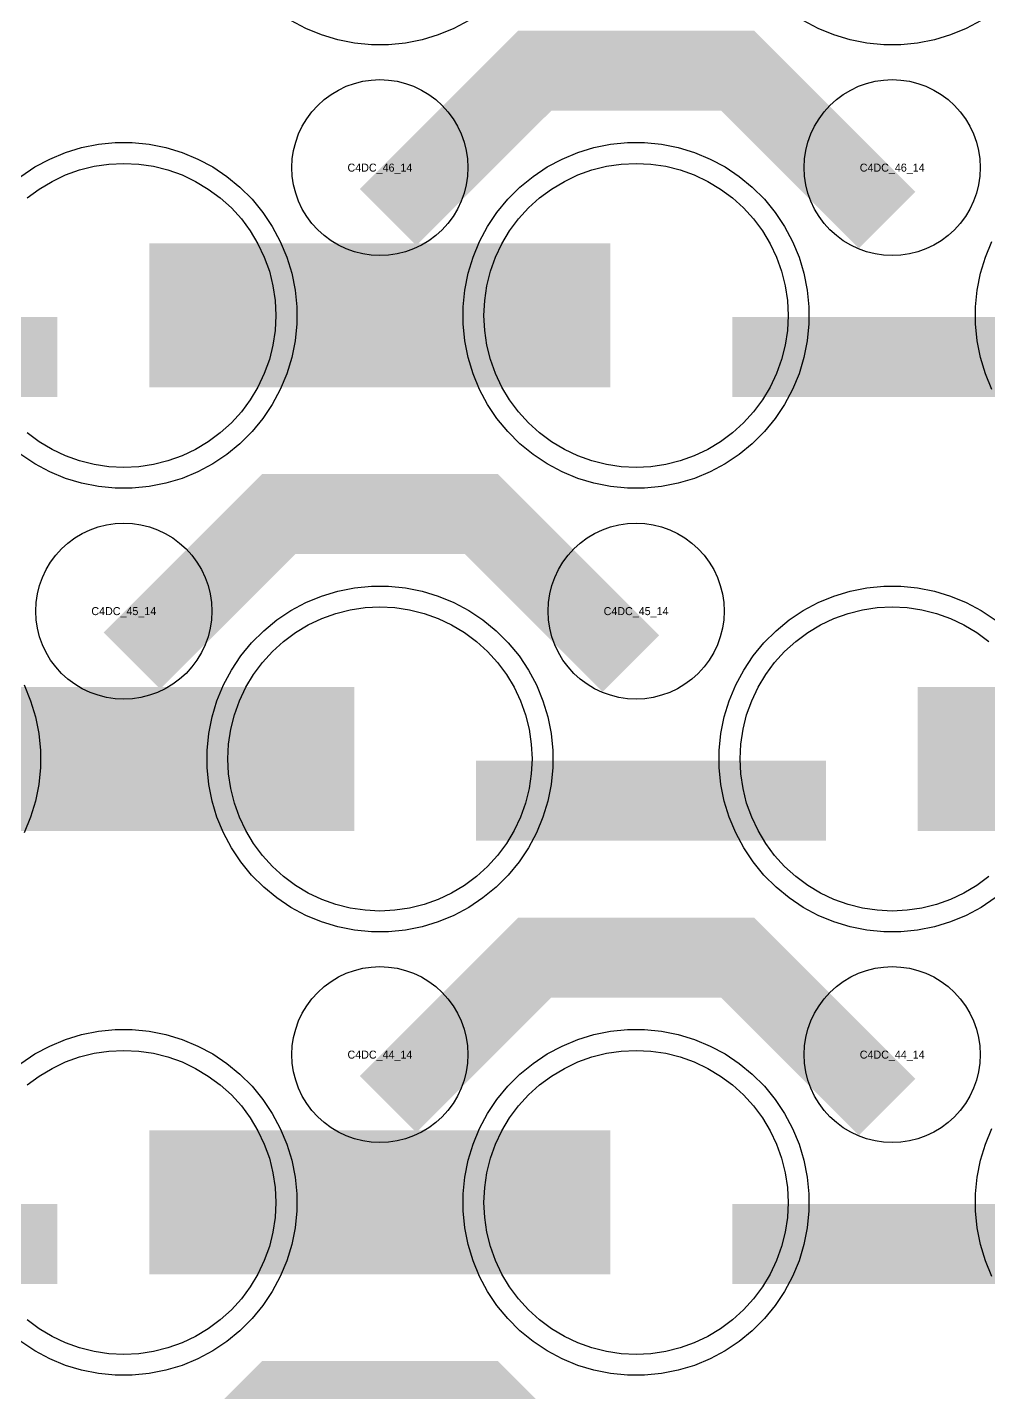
# Model space of a CAD drawing. Extents: x -11880 to 11880, y -14992 to 14992.
# Drawn here: x -7550.1 to -7249.9, y -8802.2 to -8375.6 of the extents above; entities that cross this region are included whole.
import ezdxf
from ezdxf.enums import TextEntityAlignment as Align

# ---------------------------------------------------------------- set-up
doc = ezdxf.new("R2010")
doc.units = 0
doc.header["$MEASUREMENT"] = 0
for name, color, linetype in [('GDS_775_DT_237', 138, 'CONTINUOUS'), ('RDL1_FS', 34, 'CONTINUOUS'), ('RDL_BS', 160, 'CONTINUOUS')]:
    doc.layers.add(name, color=color, linetype=linetype)

msp = doc.modelspace()

# ---------------------------------------------------------------- linework, layer by layer
at = {"layer": 'RDL1_FS'}
for points in [[(-7550.14, -8428.891), (-7546.395, -8426.113), (-7542.395, -8423.715), (-7538.181, -8421.723), (-7533.791, -8420.151), (-7529.268, -8419.019), (-7524.657, -8418.335), (-7520, -8418.106), (-7515.343, -8418.335), (-7510.732, -8419.019), (-7506.209, -8420.151), (-7501.819, -8421.723), (-7497.605, -8423.715), (-7493.605, -8426.113), (-7489.86, -8428.891), (-7486.406, -8432.021), (-7483.276, -8435.475), (-7480.498, -8439.22), (-7478.1, -8443.22), (-7476.108, -8447.434), (-7474.536, -8451.824), (-7473.404, -8456.347), (-7472.72, -8460.958), (-7472.491, -8465.615), (-7472.72, -8470.272), (-7473.404, -8474.883), (-7474.536, -8479.406), (-7476.108, -8483.796), (-7478.1, -8488.01), (-7480.498, -8492.01), (-7483.276, -8495.755), (-7486.406, -8499.209), (-7489.86, -8502.339), (-7493.605, -8505.117), (-7497.605, -8507.515), (-7501.819, -8509.507), (-7506.209, -8511.079), (-7510.732, -8512.211), (-7515.343, -8512.895), (-7520, -8513.124), (-7524.657, -8512.895), (-7529.268, -8512.211), (-7533.791, -8511.079), (-7538.181, -8509.507), (-7542.395, -8507.515), (-7546.395, -8505.117), (-7550.14, -8502.339)], [(-7249.86, -8640.904), (-7253.605, -8643.682), (-7257.605, -8646.08), (-7261.819, -8648.072), (-7266.209, -8649.644), (-7270.732, -8650.776), (-7275.343, -8651.46), (-7280, -8651.689), (-7284.657, -8651.46), (-7289.268, -8650.776), (-7293.791, -8649.644), (-7298.181, -8648.072), (-7302.395, -8646.08), (-7306.395, -8643.682), (-7310.14, -8640.904), (-7313.594, -8637.774), (-7316.724, -8634.32), (-7319.502, -8630.575), (-7321.9, -8626.575), (-7323.892, -8622.361), (-7325.464, -8617.971), (-7326.596, -8613.448), (-7327.28, -8608.837), (-7327.509, -8604.18), (-7327.28, -8599.523), (-7326.596, -8594.912), (-7325.464, -8590.389), (-7323.892, -8585.999), (-7321.9, -8581.785), (-7319.502, -8577.785), (-7316.724, -8574.04), (-7313.594, -8570.586), (-7310.14, -8567.456), (-7306.395, -8564.678), (-7302.395, -8562.28), (-7298.181, -8560.288), (-7293.791, -8558.716), (-7289.268, -8557.584), (-7284.657, -8556.9), (-7280, -8556.671), (-7275.343, -8556.9), (-7270.732, -8557.584), (-7266.209, -8558.716), (-7261.819, -8560.288), (-7257.605, -8562.28), (-7253.605, -8564.678), (-7249.86, -8567.456)]]:
    msp.add_lwpolyline(points, dxfattribs=at)
for points in [[(-7360, -8513.124), (-7364.657, -8512.895), (-7369.268, -8512.211), (-7373.791, -8511.079), (-7378.181, -8509.507), (-7382.395, -8507.515), (-7386.395, -8505.117), (-7390.14, -8502.339), (-7393.594, -8499.209), (-7396.724, -8495.755), (-7399.502, -8492.01), (-7401.9, -8488.01), (-7403.892, -8483.796), (-7405.464, -8479.406), (-7406.596, -8474.883), (-7407.28, -8470.272), (-7407.509, -8465.615), (-7407.28, -8460.958), (-7406.596, -8456.347), (-7405.464, -8451.824), (-7403.892, -8447.434), (-7401.9, -8443.22), (-7399.502, -8439.22), (-7396.724, -8435.475), (-7393.594, -8432.021), (-7390.14, -8428.891), (-7386.395, -8426.113), (-7382.395, -8423.715), (-7378.181, -8421.723), (-7373.791, -8420.151), (-7369.268, -8419.019), (-7364.657, -8418.335), (-7360, -8418.106), (-7355.343, -8418.335), (-7350.732, -8419.019), (-7346.209, -8420.151), (-7341.819, -8421.723), (-7337.605, -8423.715), (-7333.605, -8426.113), (-7329.86, -8428.891), (-7326.406, -8432.021), (-7323.276, -8435.475), (-7320.498, -8439.22), (-7318.1, -8443.22), (-7316.108, -8447.434), (-7314.536, -8451.824), (-7313.404, -8456.347), (-7312.72, -8460.958), (-7312.491, -8465.615), (-7312.72, -8470.272), (-7313.404, -8474.883), (-7314.536, -8479.406), (-7316.108, -8483.796), (-7318.1, -8488.01), (-7320.498, -8492.01), (-7323.276, -8495.755), (-7326.406, -8499.209), (-7329.86, -8502.339), (-7333.605, -8505.117), (-7337.605, -8507.515), (-7341.819, -8509.507), (-7346.209, -8511.079), (-7350.732, -8512.211), (-7355.343, -8512.895)], [(-7440, -8651.689), (-7444.657, -8651.46), (-7449.268, -8650.776), (-7453.791, -8649.644), (-7458.181, -8648.072), (-7462.395, -8646.08), (-7466.395, -8643.682), (-7470.14, -8640.904), (-7473.594, -8637.774), (-7476.724, -8634.32), (-7479.502, -8630.575), (-7481.9, -8626.575), (-7483.892, -8622.361), (-7485.464, -8617.971), (-7486.596, -8613.448), (-7487.28, -8608.837), (-7487.509, -8604.18), (-7487.28, -8599.523), (-7486.596, -8594.912), (-7485.464, -8590.389), (-7483.892, -8585.999), (-7481.9, -8581.785), (-7479.502, -8577.785), (-7476.724, -8574.04), (-7473.594, -8570.586), (-7470.14, -8567.456), (-7466.395, -8564.678), (-7462.395, -8562.28), (-7458.181, -8560.288), (-7453.791, -8558.716), (-7449.268, -8557.584), (-7444.657, -8556.9), (-7440, -8556.671), (-7435.343, -8556.9), (-7430.732, -8557.584), (-7426.209, -8558.716), (-7421.819, -8560.288), (-7417.605, -8562.28), (-7413.605, -8564.678), (-7409.86, -8567.456), (-7406.406, -8570.586), (-7403.276, -8574.04), (-7400.498, -8577.785), (-7398.1, -8581.785), (-7396.108, -8585.999), (-7394.536, -8590.389), (-7393.404, -8594.912), (-7392.72, -8599.523), (-7392.491, -8604.18), (-7392.72, -8608.837), (-7393.404, -8613.448), (-7394.536, -8617.971), (-7396.108, -8622.361), (-7398.1, -8626.575), (-7400.498, -8630.575), (-7403.276, -8634.32), (-7406.406, -8637.774), (-7409.86, -8640.904), (-7413.605, -8643.682), (-7417.605, -8646.08), (-7421.819, -8648.072), (-7426.209, -8649.644), (-7430.732, -8650.776), (-7435.343, -8651.46)]]:
    msp.add_lwpolyline(points, close=True, dxfattribs=at)
for points in [[(-7511.998, -8465.615, 45, 45, 0), (-7439.998, -8465.615, 45, 45, 0)], [(-7439.998, -8465.615, 45, 45, 0), (-7367.998, -8465.615, 45, 45, 0)], [(-7591.998, -8604.18, 45, 45, 0), (-7519.998, -8604.18, 45, 45, 0)], [(-7519.998, -8604.18, 45, 45, 0), (-7447.998, -8604.18, 45, 45, 0)], [(-7271.998, -8604.18, 45, 45, 0), (-7199.998, -8604.18, 45, 45, 0)]]:
    msp.add_lwpolyline(points, format="xyseb", dxfattribs=at)
at = {"layer": 'RDL1_FS', "color": 240, "true_color": 0xed1f24}
msp.add_lwpolyline([(-7550.14, -8706.021), (-7546.395, -8703.243), (-7542.395, -8700.845), (-7538.181, -8698.853), (-7533.791, -8697.281), (-7529.268, -8696.149), (-7524.657, -8695.465), (-7520, -8695.236), (-7515.343, -8695.465), (-7510.732, -8696.149), (-7506.209, -8697.281), (-7501.819, -8698.853), (-7497.605, -8700.845), (-7493.605, -8703.243), (-7489.86, -8706.021), (-7486.406, -8709.151), (-7483.276, -8712.605), (-7480.498, -8716.35), (-7478.1, -8720.35), (-7476.108, -8724.564), (-7474.536, -8728.954), (-7473.404, -8733.477), (-7472.72, -8738.088), (-7472.491, -8742.745), (-7472.72, -8747.402), (-7473.404, -8752.013), (-7474.536, -8756.536), (-7476.108, -8760.926), (-7478.1, -8765.14), (-7480.498, -8769.14), (-7483.276, -8772.885), (-7486.406, -8776.339), (-7489.86, -8779.469), (-7493.605, -8782.247), (-7497.605, -8784.645), (-7501.819, -8786.637), (-7506.209, -8788.209), (-7510.732, -8789.341), (-7515.343, -8790.025), (-7520, -8790.254), (-7524.657, -8790.025), (-7529.268, -8789.341), (-7533.791, -8788.209), (-7538.181, -8786.637), (-7542.395, -8784.645), (-7546.395, -8782.247), (-7550.14, -8779.469)], dxfattribs=at)
msp.add_lwpolyline([(-7360, -8790.254), (-7364.657, -8790.025), (-7369.268, -8789.341), (-7373.791, -8788.209), (-7378.181, -8786.637), (-7382.395, -8784.645), (-7386.395, -8782.247), (-7390.14, -8779.469), (-7393.594, -8776.339), (-7396.724, -8772.885), (-7399.502, -8769.14), (-7401.9, -8765.14), (-7403.892, -8760.926), (-7405.464, -8756.536), (-7406.596, -8752.013), (-7407.28, -8747.402), (-7407.509, -8742.745), (-7407.28, -8738.088), (-7406.596, -8733.477), (-7405.464, -8728.954), (-7403.892, -8724.564), (-7401.9, -8720.35), (-7399.502, -8716.35), (-7396.724, -8712.605), (-7393.594, -8709.151), (-7390.14, -8706.021), (-7386.395, -8703.243), (-7382.395, -8700.845), (-7378.181, -8698.853), (-7373.791, -8697.281), (-7369.268, -8696.149), (-7364.657, -8695.465), (-7360, -8695.236), (-7355.343, -8695.465), (-7350.732, -8696.149), (-7346.209, -8697.281), (-7341.819, -8698.853), (-7337.605, -8700.845), (-7333.605, -8703.243), (-7329.86, -8706.021), (-7326.406, -8709.151), (-7323.276, -8712.605), (-7320.498, -8716.35), (-7318.1, -8720.35), (-7316.108, -8724.564), (-7314.536, -8728.954), (-7313.404, -8733.477), (-7312.72, -8738.088), (-7312.491, -8742.745), (-7312.72, -8747.402), (-7313.404, -8752.013), (-7314.536, -8756.536), (-7316.108, -8760.926), (-7318.1, -8765.14), (-7320.498, -8769.14), (-7323.276, -8772.885), (-7326.406, -8776.339), (-7329.86, -8779.469), (-7333.605, -8782.247), (-7337.605, -8784.645), (-7341.819, -8786.637), (-7346.209, -8788.209), (-7350.732, -8789.341), (-7355.343, -8790.025)], close=True, dxfattribs=at)
for points in [[(-7511.998, -8742.745, 45, 45, 0), (-7439.998, -8742.745, 45, 45, 0)], [(-7439.998, -8742.745, 45, 45, 0), (-7367.998, -8742.745, 45, 45, 0)]]:
    msp.add_lwpolyline(points, format="xyseb", dxfattribs=at)
at = {"layer": 'RDL_BS', "color": 240, "true_color": 0xed1f24}
for points in [[(-7412.223, -8373.438), (-7416.885, -8375.93), (-7421.795, -8377.961), (-7426.835, -8379.492), (-7432.062, -8380.538), (-7437.356, -8381.055), (-7442.644, -8381.055), (-7447.938, -8380.538), (-7453.165, -8379.492), (-7458.205, -8377.961), (-7463.115, -8375.93), (-7467.777, -8373.438)], [(-7252.223, -8373.438), (-7256.885, -8375.93), (-7261.795, -8377.961), (-7266.835, -8379.492), (-7272.062, -8380.538), (-7277.356, -8381.055), (-7282.644, -8381.055), (-7287.938, -8380.538), (-7293.165, -8379.492), (-7298.205, -8377.961), (-7303.115, -8375.93), (-7307.777, -8373.438)], [(-7552.191, -8699.309), (-7547.777, -8696.362), (-7543.115, -8693.87), (-7538.205, -8691.839), (-7533.165, -8690.308), (-7527.938, -8689.262), (-7522.644, -8688.745), (-7517.356, -8688.745), (-7512.062, -8689.262), (-7506.835, -8690.308), (-7501.795, -8691.839), (-7496.885, -8693.87), (-7492.223, -8696.362), (-7487.809, -8699.309), (-7483.708, -8702.671), (-7479.926, -8706.453), (-7476.564, -8710.554), (-7473.617, -8714.968), (-7471.125, -8719.63), (-7469.094, -8724.54), (-7467.563, -8729.58), (-7466.517, -8734.807), (-7466, -8740.101), (-7466, -8745.389), (-7466.517, -8750.683), (-7467.563, -8755.91), (-7469.094, -8760.95), (-7471.125, -8765.86), (-7473.617, -8770.522), (-7476.564, -8774.936), (-7479.926, -8779.037), (-7483.708, -8782.819), (-7487.809, -8786.181), (-7492.223, -8789.128), (-7496.885, -8791.62), (-7501.795, -8793.651), (-7506.835, -8795.182), (-7512.062, -8796.228), (-7517.356, -8796.745), (-7522.644, -8796.745), (-7527.938, -8796.228), (-7533.165, -8795.182), (-7538.205, -8793.651), (-7543.115, -8791.62), (-7547.777, -8789.128), (-7552.191, -8786.181)], [(-7248.875, -8765.86), (-7250.906, -8760.95), (-7252.437, -8755.91), (-7253.483, -8750.683), (-7254, -8745.389), (-7254, -8740.101), (-7253.483, -8734.807), (-7252.437, -8729.58), (-7250.906, -8724.54), (-7248.875, -8719.63)]]:
    msp.add_lwpolyline(points, dxfattribs=at)
at = {"layer": 'RDL_BS'}
for points in [[(-7437.438, -8434.929, 25, 25, 0), (-7391.623, -8389.114, 25, 25, 0), (-7358.07, -8389.114, 25, 25, 0)], [(-7281.599, -8435.828, 25, 25, 0), (-7328.313, -8389.114, 25, 25, 0), (-7358.071, -8389.114, 25, 25, 0)], [(-7649.984, -8478.628, 25, 25, 0), (-7540.719, -8478.628, 25, 25, 0)], [(-7329.984, -8478.628, 25, 25, 0), (-7220.719, -8478.628, 25, 25, 0)], [(-7517.438, -8573.494, 25, 25, 0), (-7471.623, -8527.679, 25, 25, 0), (-7438.07, -8527.679, 25, 25, 0)], [(-7361.599, -8574.393, 25, 25, 0), (-7408.313, -8527.679, 25, 25, 0), (-7438.071, -8527.679, 25, 25, 0)], [(-7409.984, -8617.193, 25, 25, 0), (-7300.719, -8617.193, 25, 25, 0)], [(-7437.438, -8712.059, 25, 25, 0), (-7391.623, -8666.244, 25, 25, 0), (-7358.07, -8666.244, 25, 25, 0)], [(-7281.599, -8712.958, 25, 25, 0), (-7328.313, -8666.244, 25, 25, 0), (-7358.071, -8666.244, 25, 25, 0)], [(-7517.438, -8850.624, 25, 25, 0), (-7471.623, -8804.809, 25, 25, 0), (-7438.07, -8804.809, 25, 25, 0)], [(-7361.599, -8851.523, 25, 25, 0), (-7408.313, -8804.809, 25, 25, 0), (-7438.071, -8804.809, 25, 25, 0)]]:
    msp.add_lwpolyline(points, format="xyseb", dxfattribs=at)
for points in [[(-7440, -8446.921), (-7442.693, -8446.789), (-7445.365, -8446.393), (-7447.984, -8445.736), (-7450.519, -8444.829), (-7452.956, -8443.677), (-7455.28, -8442.284), (-7457.443, -8440.681), (-7459.442, -8438.869), (-7461.254, -8436.87), (-7462.857, -8434.707), (-7464.25, -8432.383), (-7465.402, -8429.946), (-7466.309, -8427.411), (-7466.966, -8424.792), (-7467.362, -8422.12), (-7467.494, -8419.427), (-7467.362, -8416.734), (-7466.966, -8414.062), (-7466.309, -8411.443), (-7465.402, -8408.908), (-7464.25, -8406.471), (-7462.857, -8404.147), (-7461.254, -8401.984), (-7459.442, -8399.985), (-7457.443, -8398.173), (-7455.28, -8396.57), (-7452.956, -8395.177), (-7450.519, -8394.025), (-7447.984, -8393.118), (-7445.365, -8392.461), (-7442.693, -8392.065), (-7440, -8391.933), (-7437.307, -8392.065), (-7434.635, -8392.461), (-7432.016, -8393.118), (-7429.481, -8394.025), (-7427.044, -8395.177), (-7424.72, -8396.57), (-7422.557, -8398.173), (-7420.558, -8399.985), (-7418.746, -8401.984), (-7417.143, -8404.147), (-7415.75, -8406.471), (-7414.598, -8408.908), (-7413.691, -8411.443), (-7413.034, -8414.062), (-7412.638, -8416.734), (-7412.506, -8419.427), (-7412.638, -8422.12), (-7413.034, -8424.792), (-7413.691, -8427.411), (-7414.598, -8429.946), (-7415.75, -8432.383), (-7417.143, -8434.707), (-7418.746, -8436.87), (-7420.558, -8438.869), (-7422.557, -8440.681), (-7424.72, -8442.284), (-7427.044, -8443.677), (-7429.481, -8444.829), (-7432.016, -8445.736), (-7434.635, -8446.393), (-7437.307, -8446.789)], [(-7280, -8446.921), (-7282.693, -8446.789), (-7285.365, -8446.393), (-7287.984, -8445.736), (-7290.519, -8444.829), (-7292.956, -8443.677), (-7295.28, -8442.284), (-7297.443, -8440.681), (-7299.442, -8438.869), (-7301.254, -8436.87), (-7302.857, -8434.707), (-7304.25, -8432.383), (-7305.402, -8429.946), (-7306.309, -8427.411), (-7306.966, -8424.792), (-7307.362, -8422.12), (-7307.494, -8419.427), (-7307.362, -8416.734), (-7306.966, -8414.062), (-7306.309, -8411.443), (-7305.402, -8408.908), (-7304.25, -8406.471), (-7302.857, -8404.147), (-7301.254, -8401.984), (-7299.442, -8399.985), (-7297.443, -8398.173), (-7295.28, -8396.57), (-7292.956, -8395.177), (-7290.519, -8394.025), (-7287.984, -8393.118), (-7285.365, -8392.461), (-7282.693, -8392.065), (-7280, -8391.933), (-7277.307, -8392.065), (-7274.635, -8392.461), (-7272.016, -8393.118), (-7269.481, -8394.025), (-7267.044, -8395.177), (-7264.72, -8396.57), (-7262.557, -8398.173), (-7260.558, -8399.985), (-7258.746, -8401.984), (-7257.143, -8404.147), (-7255.75, -8406.471), (-7254.598, -8408.908), (-7253.691, -8411.443), (-7253.034, -8414.062), (-7252.638, -8416.734), (-7252.506, -8419.427), (-7252.638, -8422.12), (-7253.034, -8424.792), (-7253.691, -8427.411), (-7254.598, -8429.946), (-7255.75, -8432.383), (-7257.143, -8434.707), (-7258.746, -8436.87), (-7260.558, -8438.869), (-7262.557, -8440.681), (-7264.72, -8442.284), (-7267.044, -8443.677), (-7269.481, -8444.829), (-7272.016, -8445.736), (-7274.635, -8446.393), (-7277.307, -8446.789)], [(-7362.644, -8519.615), (-7367.938, -8519.098), (-7373.165, -8518.052), (-7378.205, -8516.521), (-7383.115, -8514.49), (-7387.777, -8511.998), (-7392.191, -8509.051), (-7396.292, -8505.689), (-7400.074, -8501.907), (-7403.436, -8497.806), (-7406.383, -8493.392), (-7408.875, -8488.73), (-7410.906, -8483.82), (-7412.437, -8478.78), (-7413.483, -8473.553), (-7414, -8468.259), (-7414, -8462.971), (-7413.483, -8457.677), (-7412.437, -8452.45), (-7410.906, -8447.41), (-7408.875, -8442.5), (-7406.383, -8437.838), (-7403.436, -8433.424), (-7400.074, -8429.323), (-7396.292, -8425.541), (-7392.191, -8422.179), (-7387.777, -8419.232), (-7383.115, -8416.74), (-7378.205, -8414.709), (-7373.165, -8413.178), (-7367.938, -8412.132), (-7362.644, -8411.615), (-7357.356, -8411.615), (-7352.062, -8412.132), (-7346.835, -8413.178), (-7341.795, -8414.709), (-7336.885, -8416.74), (-7332.223, -8419.232), (-7327.809, -8422.179), (-7323.708, -8425.541), (-7319.926, -8429.323), (-7316.564, -8433.424), (-7313.617, -8437.838), (-7311.125, -8442.5), (-7309.094, -8447.41), (-7307.563, -8452.45), (-7306.517, -8457.677), (-7306, -8462.971), (-7306, -8468.259), (-7306.517, -8473.553), (-7307.563, -8478.78), (-7309.094, -8483.82), (-7311.125, -8488.73), (-7313.617, -8493.392), (-7316.564, -8497.806), (-7319.926, -8501.907), (-7323.708, -8505.689), (-7327.809, -8509.051), (-7332.223, -8511.998), (-7336.885, -8514.49), (-7341.795, -8516.521), (-7346.835, -8518.052), (-7352.062, -8519.098), (-7357.356, -8519.615)], [(-7520, -8585.486), (-7522.693, -8585.354), (-7525.365, -8584.958), (-7527.984, -8584.301), (-7530.519, -8583.394), (-7532.956, -8582.242), (-7535.28, -8580.849), (-7537.443, -8579.246), (-7539.442, -8577.434), (-7541.254, -8575.435), (-7542.857, -8573.272), (-7544.25, -8570.948), (-7545.402, -8568.511), (-7546.309, -8565.976), (-7546.966, -8563.357), (-7547.362, -8560.685), (-7547.494, -8557.992), (-7547.362, -8555.299), (-7546.966, -8552.627), (-7546.309, -8550.008), (-7545.402, -8547.473), (-7544.25, -8545.036), (-7542.857, -8542.712), (-7541.254, -8540.549), (-7539.442, -8538.55), (-7537.443, -8536.738), (-7535.28, -8535.135), (-7532.956, -8533.742), (-7530.519, -8532.59), (-7527.984, -8531.683), (-7525.365, -8531.026), (-7522.693, -8530.63), (-7520, -8530.498), (-7517.307, -8530.63), (-7514.635, -8531.026), (-7512.016, -8531.683), (-7509.481, -8532.59), (-7507.044, -8533.742), (-7504.72, -8535.135), (-7502.557, -8536.738), (-7500.558, -8538.55), (-7498.746, -8540.549), (-7497.143, -8542.712), (-7495.75, -8545.036), (-7494.598, -8547.473), (-7493.691, -8550.008), (-7493.034, -8552.627), (-7492.638, -8555.299), (-7492.506, -8557.992), (-7492.638, -8560.685), (-7493.034, -8563.357), (-7493.691, -8565.976), (-7494.598, -8568.511), (-7495.75, -8570.948), (-7497.143, -8573.272), (-7498.746, -8575.435), (-7500.558, -8577.434), (-7502.557, -8579.246), (-7504.72, -8580.849), (-7507.044, -8582.242), (-7509.481, -8583.394), (-7512.016, -8584.301), (-7514.635, -8584.958), (-7517.307, -8585.354)], [(-7360, -8585.486), (-7362.693, -8585.354), (-7365.365, -8584.958), (-7367.984, -8584.301), (-7370.519, -8583.394), (-7372.956, -8582.242), (-7375.28, -8580.849), (-7377.443, -8579.246), (-7379.442, -8577.434), (-7381.254, -8575.435), (-7382.857, -8573.272), (-7384.25, -8570.948), (-7385.402, -8568.511), (-7386.309, -8565.976), (-7386.966, -8563.357), (-7387.362, -8560.685), (-7387.494, -8557.992), (-7387.362, -8555.299), (-7386.966, -8552.627), (-7386.309, -8550.008), (-7385.402, -8547.473), (-7384.25, -8545.036), (-7382.857, -8542.712), (-7381.254, -8540.549), (-7379.442, -8538.55), (-7377.443, -8536.738), (-7375.28, -8535.135), (-7372.956, -8533.742), (-7370.519, -8532.59), (-7367.984, -8531.683), (-7365.365, -8531.026), (-7362.693, -8530.63), (-7360, -8530.498), (-7357.307, -8530.63), (-7354.635, -8531.026), (-7352.016, -8531.683), (-7349.481, -8532.59), (-7347.044, -8533.742), (-7344.72, -8535.135), (-7342.557, -8536.738), (-7340.558, -8538.55), (-7338.746, -8540.549), (-7337.143, -8542.712), (-7335.75, -8545.036), (-7334.598, -8547.473), (-7333.691, -8550.008), (-7333.034, -8552.627), (-7332.638, -8555.299), (-7332.506, -8557.992), (-7332.638, -8560.685), (-7333.034, -8563.357), (-7333.691, -8565.976), (-7334.598, -8568.511), (-7335.75, -8570.948), (-7337.143, -8573.272), (-7338.746, -8575.435), (-7340.558, -8577.434), (-7342.557, -8579.246), (-7344.72, -8580.849), (-7347.044, -8582.242), (-7349.481, -8583.394), (-7352.016, -8584.301), (-7354.635, -8584.958), (-7357.307, -8585.354)], [(-7442.644, -8658.18), (-7447.938, -8657.663), (-7453.165, -8656.617), (-7458.205, -8655.086), (-7463.115, -8653.055), (-7467.777, -8650.563), (-7472.191, -8647.616), (-7476.292, -8644.254), (-7480.074, -8640.472), (-7483.436, -8636.371), (-7486.383, -8631.957), (-7488.875, -8627.295), (-7490.906, -8622.385), (-7492.437, -8617.345), (-7493.483, -8612.118), (-7494, -8606.824), (-7494, -8601.536), (-7493.483, -8596.242), (-7492.437, -8591.015), (-7490.906, -8585.975), (-7488.875, -8581.065), (-7486.383, -8576.403), (-7483.436, -8571.989), (-7480.074, -8567.888), (-7476.292, -8564.106), (-7472.191, -8560.744), (-7467.777, -8557.797), (-7463.115, -8555.305), (-7458.205, -8553.274), (-7453.165, -8551.743), (-7447.938, -8550.697), (-7442.644, -8550.18), (-7437.356, -8550.18), (-7432.062, -8550.697), (-7426.835, -8551.743), (-7421.795, -8553.274), (-7416.885, -8555.305), (-7412.223, -8557.797), (-7407.809, -8560.744), (-7403.708, -8564.106), (-7399.926, -8567.888), (-7396.564, -8571.989), (-7393.617, -8576.403), (-7391.125, -8581.065), (-7389.094, -8585.975), (-7387.563, -8591.015), (-7386.517, -8596.242), (-7386, -8601.536), (-7386, -8606.824), (-7386.517, -8612.118), (-7387.563, -8617.345), (-7389.094, -8622.385), (-7391.125, -8627.295), (-7393.617, -8631.957), (-7396.564, -8636.371), (-7399.926, -8640.472), (-7403.708, -8644.254), (-7407.809, -8647.616), (-7412.223, -8650.563), (-7416.885, -8653.055), (-7421.795, -8655.086), (-7426.835, -8656.617), (-7432.062, -8657.663), (-7437.356, -8658.18)], [(-7440, -8724.051), (-7442.693, -8723.919), (-7445.365, -8723.523), (-7447.984, -8722.866), (-7450.519, -8721.959), (-7452.956, -8720.807), (-7455.28, -8719.414), (-7457.443, -8717.811), (-7459.442, -8715.999), (-7461.254, -8714), (-7462.857, -8711.837), (-7464.25, -8709.513), (-7465.402, -8707.076), (-7466.309, -8704.541), (-7466.966, -8701.922), (-7467.362, -8699.25), (-7467.494, -8696.557), (-7467.362, -8693.864), (-7466.966, -8691.192), (-7466.309, -8688.573), (-7465.402, -8686.038), (-7464.25, -8683.601), (-7462.857, -8681.277), (-7461.254, -8679.114), (-7459.442, -8677.115), (-7457.443, -8675.303), (-7455.28, -8673.7), (-7452.956, -8672.307), (-7450.519, -8671.155), (-7447.984, -8670.248), (-7445.365, -8669.591), (-7442.693, -8669.195), (-7440, -8669.063), (-7437.307, -8669.195), (-7434.635, -8669.591), (-7432.016, -8670.248), (-7429.481, -8671.155), (-7427.044, -8672.307), (-7424.72, -8673.7), (-7422.557, -8675.303), (-7420.558, -8677.115), (-7418.746, -8679.114), (-7417.143, -8681.277), (-7415.75, -8683.601), (-7414.598, -8686.038), (-7413.691, -8688.573), (-7413.034, -8691.192), (-7412.638, -8693.864), (-7412.506, -8696.557), (-7412.638, -8699.25), (-7413.034, -8701.922), (-7413.691, -8704.541), (-7414.598, -8707.076), (-7415.75, -8709.513), (-7417.143, -8711.837), (-7418.746, -8714), (-7420.558, -8715.999), (-7422.557, -8717.811), (-7424.72, -8719.414), (-7427.044, -8720.807), (-7429.481, -8721.959), (-7432.016, -8722.866), (-7434.635, -8723.523), (-7437.307, -8723.919)], [(-7280, -8724.051), (-7282.693, -8723.919), (-7285.365, -8723.523), (-7287.984, -8722.866), (-7290.519, -8721.959), (-7292.956, -8720.807), (-7295.28, -8719.414), (-7297.443, -8717.811), (-7299.442, -8715.999), (-7301.254, -8714), (-7302.857, -8711.837), (-7304.25, -8709.513), (-7305.402, -8707.076), (-7306.309, -8704.541), (-7306.966, -8701.922), (-7307.362, -8699.25), (-7307.494, -8696.557), (-7307.362, -8693.864), (-7306.966, -8691.192), (-7306.309, -8688.573), (-7305.402, -8686.038), (-7304.25, -8683.601), (-7302.857, -8681.277), (-7301.254, -8679.114), (-7299.442, -8677.115), (-7297.443, -8675.303), (-7295.28, -8673.7), (-7292.956, -8672.307), (-7290.519, -8671.155), (-7287.984, -8670.248), (-7285.365, -8669.591), (-7282.693, -8669.195), (-7280, -8669.063), (-7277.307, -8669.195), (-7274.635, -8669.591), (-7272.016, -8670.248), (-7269.481, -8671.155), (-7267.044, -8672.307), (-7264.72, -8673.7), (-7262.557, -8675.303), (-7260.558, -8677.115), (-7258.746, -8679.114), (-7257.143, -8681.277), (-7255.75, -8683.601), (-7254.598, -8686.038), (-7253.691, -8688.573), (-7253.034, -8691.192), (-7252.638, -8693.864), (-7252.506, -8696.557), (-7252.638, -8699.25), (-7253.034, -8701.922), (-7253.691, -8704.541), (-7254.598, -8707.076), (-7255.75, -8709.513), (-7257.143, -8711.837), (-7258.746, -8714), (-7260.558, -8715.999), (-7262.557, -8717.811), (-7264.72, -8719.414), (-7267.044, -8720.807), (-7269.481, -8721.959), (-7272.016, -8722.866), (-7274.635, -8723.523), (-7277.307, -8723.919)]]:
    msp.add_lwpolyline(points, close=True, dxfattribs=at)
for points in [[(-7552.191, -8422.179), (-7547.777, -8419.232), (-7543.115, -8416.74), (-7538.205, -8414.709), (-7533.165, -8413.178), (-7527.938, -8412.132), (-7522.644, -8411.615), (-7517.356, -8411.615), (-7512.062, -8412.132), (-7506.835, -8413.178), (-7501.795, -8414.709), (-7496.885, -8416.74), (-7492.223, -8419.232), (-7487.809, -8422.179), (-7483.708, -8425.541), (-7479.926, -8429.323), (-7476.564, -8433.424), (-7473.617, -8437.838), (-7471.125, -8442.5), (-7469.094, -8447.41), (-7467.563, -8452.45), (-7466.517, -8457.677), (-7466, -8462.971), (-7466, -8468.259), (-7466.517, -8473.553), (-7467.563, -8478.78), (-7469.094, -8483.82), (-7471.125, -8488.73), (-7473.617, -8493.392), (-7476.564, -8497.806), (-7479.926, -8501.907), (-7483.708, -8505.689), (-7487.809, -8509.051), (-7492.223, -8511.998), (-7496.885, -8514.49), (-7501.795, -8516.521), (-7506.835, -8518.052), (-7512.062, -8519.098), (-7517.356, -8519.615), (-7522.644, -8519.615), (-7527.938, -8519.098), (-7533.165, -8518.052), (-7538.205, -8516.521), (-7543.115, -8514.49), (-7547.777, -8511.998), (-7552.191, -8509.051)], [(-7248.875, -8488.73), (-7250.906, -8483.82), (-7252.437, -8478.78), (-7253.483, -8473.553), (-7254, -8468.259), (-7254, -8462.971), (-7253.483, -8457.677), (-7252.437, -8452.45), (-7250.906, -8447.41), (-7248.875, -8442.5)], [(-7247.809, -8647.616), (-7252.223, -8650.563), (-7256.885, -8653.055), (-7261.795, -8655.086), (-7266.835, -8656.617), (-7272.062, -8657.663), (-7277.356, -8658.18), (-7282.644, -8658.18), (-7287.938, -8657.663), (-7293.165, -8656.617), (-7298.205, -8655.086), (-7303.115, -8653.055), (-7307.777, -8650.563), (-7312.191, -8647.616), (-7316.292, -8644.254), (-7320.074, -8640.472), (-7323.436, -8636.371), (-7326.383, -8631.957), (-7328.875, -8627.295), (-7330.906, -8622.385), (-7332.437, -8617.345), (-7333.483, -8612.118), (-7334, -8606.824), (-7334, -8601.536), (-7333.483, -8596.242), (-7332.437, -8591.015), (-7330.906, -8585.975), (-7328.875, -8581.065), (-7326.383, -8576.403), (-7323.436, -8571.989), (-7320.074, -8567.888), (-7316.292, -8564.106), (-7312.191, -8560.744), (-7307.777, -8557.797), (-7303.115, -8555.305), (-7298.205, -8553.274), (-7293.165, -8551.743), (-7287.938, -8550.697), (-7282.644, -8550.18), (-7277.356, -8550.18), (-7272.062, -8550.697), (-7266.835, -8551.743), (-7261.795, -8553.274), (-7256.885, -8555.305), (-7252.223, -8557.797), (-7247.809, -8560.744)], [(-7551.125, -8581.065), (-7549.094, -8585.975), (-7547.563, -8591.015), (-7546.517, -8596.242), (-7546, -8601.536), (-7546, -8606.824), (-7546.517, -8612.118), (-7547.563, -8617.345), (-7549.094, -8622.385), (-7551.125, -8627.295)]]:
    msp.add_lwpolyline(points, dxfattribs=at)
at = {"layer": 'RDL_BS', "color": 240, "true_color": 0xed1f24}
msp.add_lwpolyline([(-7362.644, -8796.745), (-7367.938, -8796.228), (-7373.165, -8795.182), (-7378.205, -8793.651), (-7383.115, -8791.62), (-7387.777, -8789.128), (-7392.191, -8786.181), (-7396.292, -8782.819), (-7400.074, -8779.037), (-7403.436, -8774.936), (-7406.383, -8770.522), (-7408.875, -8765.86), (-7410.906, -8760.95), (-7412.437, -8755.91), (-7413.483, -8750.683), (-7414, -8745.389), (-7414, -8740.101), (-7413.483, -8734.807), (-7412.437, -8729.58), (-7410.906, -8724.54), (-7408.875, -8719.63), (-7406.383, -8714.968), (-7403.436, -8710.554), (-7400.074, -8706.453), (-7396.292, -8702.671), (-7392.191, -8699.309), (-7387.777, -8696.362), (-7383.115, -8693.87), (-7378.205, -8691.839), (-7373.165, -8690.308), (-7367.938, -8689.262), (-7362.644, -8688.745), (-7357.356, -8688.745), (-7352.062, -8689.262), (-7346.835, -8690.308), (-7341.795, -8691.839), (-7336.885, -8693.87), (-7332.223, -8696.362), (-7327.809, -8699.309), (-7323.708, -8702.671), (-7319.926, -8706.453), (-7316.564, -8710.554), (-7313.617, -8714.968), (-7311.125, -8719.63), (-7309.094, -8724.54), (-7307.563, -8729.58), (-7306.517, -8734.807), (-7306, -8740.101), (-7306, -8745.389), (-7306.517, -8750.683), (-7307.563, -8755.91), (-7309.094, -8760.95), (-7311.125, -8765.86), (-7313.617, -8770.522), (-7316.564, -8774.936), (-7319.926, -8779.037), (-7323.708, -8782.819), (-7327.809, -8786.181), (-7332.223, -8789.128), (-7336.885, -8791.62), (-7341.795, -8793.651), (-7346.835, -8795.182), (-7352.062, -8796.228), (-7357.356, -8796.745)], close=True, dxfattribs=at)
for points in [[(-7649.984, -8755.758, 25, 25, 0), (-7540.719, -8755.758, 25, 25, 0)], [(-7329.984, -8755.758, 25, 25, 0), (-7220.719, -8755.758, 25, 25, 0)]]:
    msp.add_lwpolyline(points, format="xyseb", dxfattribs=at)

# ---------------------------------------------------------------- texts
at = {"layer": 'GDS_775_DT_237'}
for s, p in [('C4DC_46_14', (-7440, -8419.427)), ('C4DC_46_14', (-7440, -8419.427)), ('C4DC_46_14', (-7280, -8419.427)), ('C4DC_46_14', (-7280, -8419.427)), ('C4DC_45_14', (-7520, -8557.992)), ('C4DC_45_14', (-7520, -8557.992)), ('C4DC_45_14', (-7360, -8557.992)), ('C4DC_45_14', (-7360, -8557.992)), ('C4DC_44_14', (-7440, -8696.557)), ('C4DC_44_14', (-7440, -8696.557)), ('C4DC_44_14', (-7280, -8696.557)), ('C4DC_44_14', (-7280, -8696.557))]:
    msp.add_text(s, height=2.5, dxfattribs=at).set_placement(p, align=Align.MIDDLE_CENTER)

doc.saveas('drawing.dxf')
